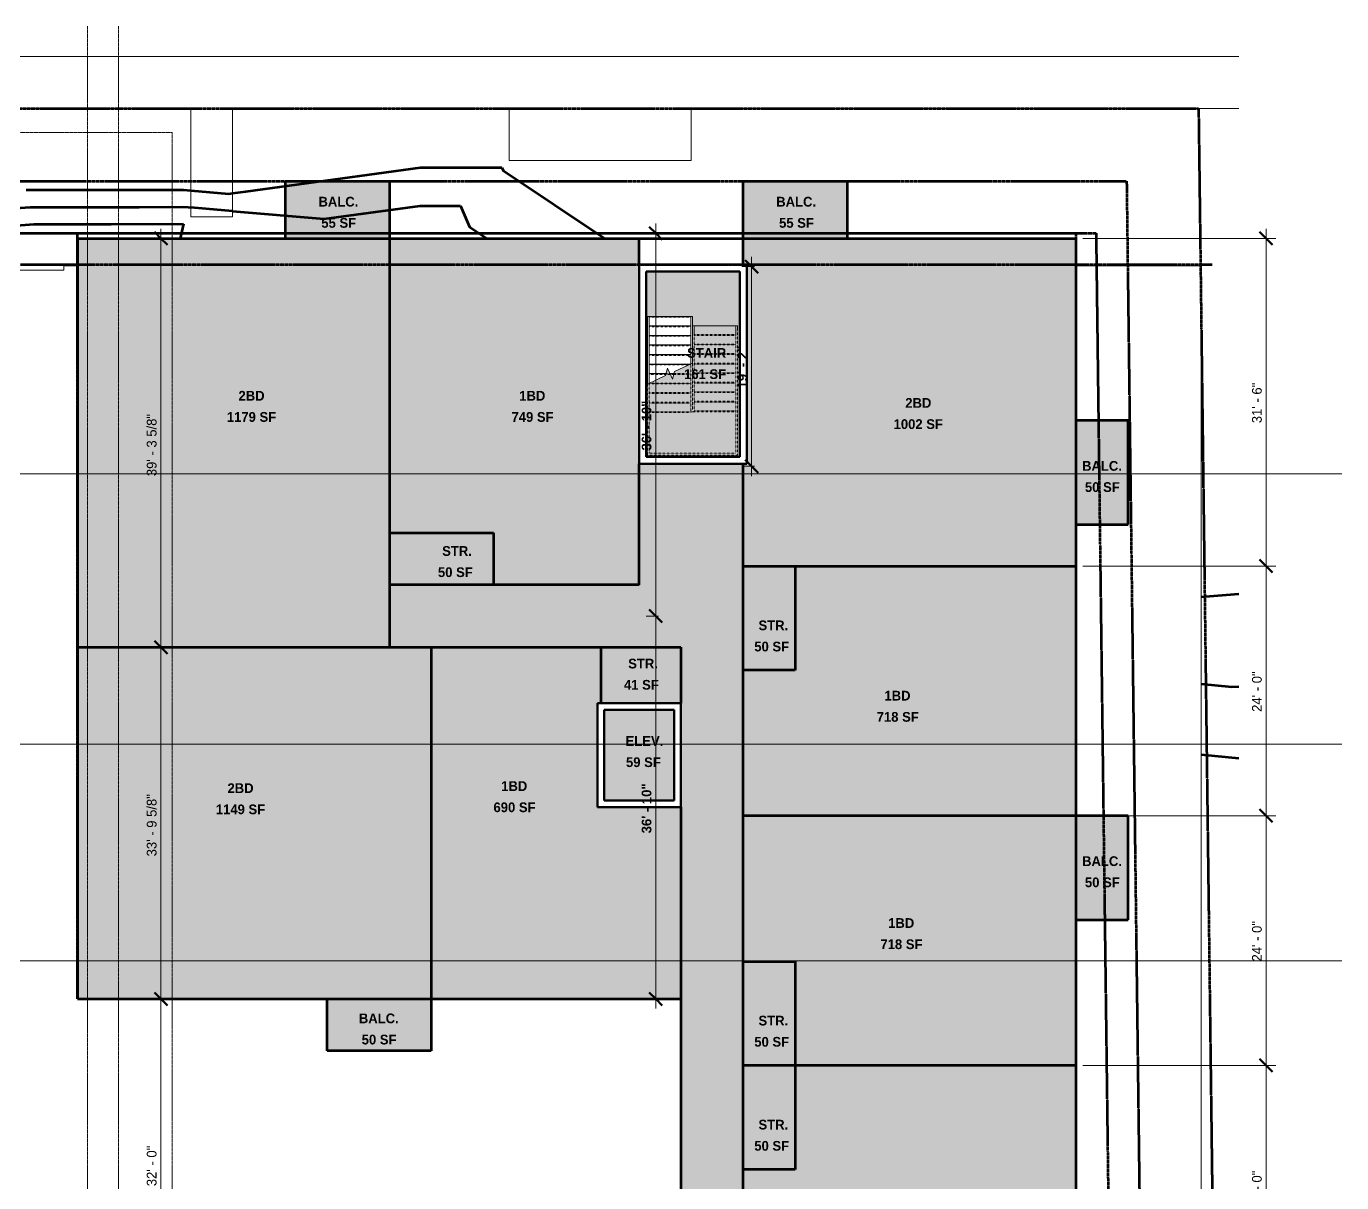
# Model space of a CAD drawing. Header units: inches. Extents: x -4292 to -464, y 9706 to 12474.
# Drawn here: x -1982 to -464, y 11029 to 12363 of the extents above; entities that cross this region are included whole.
import ezdxf

# ---------------------------------------------------------------- set-up
doc = ezdxf.new("R2010")
doc.units = ezdxf.units.IN
doc.header["$MEASUREMENT"] = 0
for name, pattern in [('Aligning Line 1_8_', [0.25, 0.125, -0.125]), ('Double Dash 3_8_', [1, 0.375, -0.125, 0.125, -0.125, 0.125, -0.125]), ('Grid Line 1_2_', [0.875, 0.5, -0.125, 0.125, -0.125]), ('Overhead 1_16_', [0.101562, 0.0625, -0.039062])]:
    doc.linetypes.add(name, pattern=pattern)
for name, color, linetype, lineweight in [('A-ANNO-DIMS', 211, 'Continuous', 9), ('A-ANNO-DIMS-120', 211, 'Continuous', 9), ('A-AREA-1', 53, 'Continuous', 70), ('A-AREA-IDEN', 2, 'Continuous', 9), ('A-AREA-PATT-1', 10, 'Continuous', 9), ('A-FLOR-1', 133, 'Continuous', 13), ('A-WALL-1', 253, 'Continuous', 50), ('C-PROP-LINE', 91, 'Double Dash 3_8_', 140), ('C-PROP-LINE-1', 170, 'Double Dash 3_8_', 140), ('C-TOPO', 7, 'Continuous', 9), ('C-TOPO-MAJR-1', 130, 'Continuous', 70), ('G-ANNO-SYMB', 111, 'Aligning Line 1_8_', 9), ('G-ANNO-SYMB-1', 147, 'Aligning Line 1_8_', 9), ('S-GRID-1', 1, 'Grid Line 1_2_', 9), ('S-STRS-1', 9, 'Continuous', 9), ('S-STRS-2', 9, 'Overhead 1_16_', 9), ('S-STRS-MBND-1', 9, 'Overhead 1_16_', 9), ('S-STRS-MBND-2', 9, 'Continuous', 9)]:
    doc.layers.add(name, color=color, linetype=linetype, lineweight=lineweight)
doc.layers.add('A-AREA-PATT-2', color=7, linetype='Continuous', lineweight=9, transparency=1)
doc.layers.add('A-AREA-PATT-3', color=10, linetype='Continuous', lineweight=9, transparency=1)
doc.styles.add('Century Gothic', font='ufonts.com_century-gothic.ttf', dxfattribs={"height": 11.25})
doc.styles.add('Century Gothic_B', font='GOTHICB.TTF', dxfattribs={"height": 11.25})
doc.dimstyles.new('OD__1_8__Tol__', dxfattribs={"dimscale": 12, "dimtxt": 11.746893, "dimasz": 1.25, "dimexe": 0.9375, "dimexo": 0.625, "dimgap": 0.15625, "dimtad": 1, "dimdec": 3, "dimrnd": 0.125, "dimzin": 3, "dimdsep": 46, "dimlunit": 4, "dimtxsty": 'Century Gothic', "dimblk1": 'OBLIQUE', "dimblk2": 'OBLIQUE', "dimsah": 1, "dimcen": 0.09, "dimdle": 0.9375, "dimazin": 0, "dimtfac": 1, "dimtdec": 4, "dimtix": 1, "dimtmove": 0, "dimatfit": 3, "dimfxl": 1, "dimtvp": 1, "dimtfill": 1, "dimfrac": 2, "dimtolj": 1, "dimtzin": 0, "dimarcsym": 2})
doc.dimstyles.new('OD__1__Tol__', dxfattribs={"dimscale": 12, "dimtxt": 11.746893, "dimasz": 1.25, "dimexe": 0.9375, "dimexo": 0.625, "dimgap": 0.15625, "dimtad": 1, "dimdec": 0, "dimzin": 3, "dimdsep": 46, "dimlunit": 4, "dimtxsty": 'Century Gothic_B', "dimblk1": 'OBLIQUE', "dimblk2": 'OBLIQUE', "dimsah": 1, "dimcen": 0.09, "dimdle": 0.9375, "dimazin": 0, "dimtfac": 1, "dimtdec": 4, "dimtix": 1, "dimtmove": 0, "dimatfit": 3, "dimfxl": 1, "dimtvp": 1, "dimtfill": 1, "dimfrac": 2, "dimtolj": 1, "dimtzin": 0, "dimarcsym": 2})

# ---------------------------------------------------------------- blocks, each defined once
blk = doc.blocks.new('DIMBLOCK1-FLOOR PLAN - 2ND FLOOR')
at = {"layer": 'A-ANNO-DIMS-120', "lineweight": 50}
for p, q in [((-551.6, 12118.6), (-559.1, 12126.1)), ((-551.6, 12118.6), (-544.1, 12111.1)), ((-551.6, 11740.6), (-559.1, 11748.1)), ((-551.6, 11740.6), (-544.1, 11733.1))]:
    blk.add_line(p, q, dxfattribs=at)
at = {"layer": 'A-ANNO-DIMS-120'}
for p, q in [((-551.6, 12129.8), (-551.6, 11740.6)), ((-763.2, 12118.6), (-540.3, 12118.6)), ((-551.6, 12118.6), (-763.2, 12118.6)), ((-763.2, 11740.6), (-540.3, 11740.6)), ((-551.6, 11740.6), (-763.2, 11740.6))]:
    blk.add_line(p, q, dxfattribs=at)
at = {"layer": 'A-ANNO-DIMS-120', "color": 0, "insert": (-567.9, 11905.5), "char_height": 11.25, "width": 57.728, "attachment_point": 1, "rotation": 90, "line_spacing_factor": 0.984502, "style": 'Century Gothic', "bg_fill": 3, "box_fill_scale": 1.25, "bg_fill_color": 256, "bg_fill_true_color": 13158600, "bg_fill_transparency": 0}
blk.add_mtext('31\' - 6"', dxfattribs=at)
blk = doc.blocks.new('_Oblique')
at = {"color": 0, "linetype": 'ByBlock', "lineweight": -2}
blk.add_line((-0.5, -0.5), (0.5, 0.5), dxfattribs=at)
blk = doc.blocks.new('DIMBLOCK2-FLOOR PLAN - 2ND FLOOR')
at = {"layer": 'A-ANNO-DIMS-120', "lineweight": 50}
for p, q in [((-551.6, 11740.6), (-559.1, 11748.1)), ((-551.6, 11740.6), (-544.1, 11733.1)), ((-551.6, 11452.6), (-559.1, 11460.1)), ((-551.6, 11452.6), (-544.1, 11445.1))]:
    blk.add_line(p, q, dxfattribs=at)
at = {"layer": 'A-ANNO-DIMS-120'}
for p, q in [((-763.2, 11740.6), (-540.3, 11740.6)), ((-551.6, 11740.6), (-763.2, 11740.6)), ((-551.6, 11740.6), (-551.6, 11452.6)), ((-763.2, 11452.6), (-540.3, 11452.6)), ((-551.6, 11452.6), (-763.2, 11452.6))]:
    blk.add_line(p, q, dxfattribs=at)
at = {"layer": 'A-ANNO-DIMS-120', "color": 0, "insert": (-567.9, 11572.5), "char_height": 11.25, "width": 57.728, "attachment_point": 1, "rotation": 90, "line_spacing_factor": 0.984502, "style": 'Century Gothic', "bg_fill": 3, "box_fill_scale": 1.25, "bg_fill_color": 256, "bg_fill_true_color": 13158600, "bg_fill_transparency": 0}
blk.add_mtext('24\' - 0"', dxfattribs=at)
blk = doc.blocks.new('DIMBLOCK3-FLOOR PLAN - 2ND FLOOR')
at = {"layer": 'A-ANNO-DIMS-120', "lineweight": 50}
for p, q in [((-551.6, 11452.6), (-559.1, 11460.1)), ((-551.6, 11452.6), (-544.1, 11445.1)), ((-551.6, 11164.6), (-559.1, 11172.1)), ((-551.6, 11164.6), (-544.1, 11157.1))]:
    blk.add_line(p, q, dxfattribs=at)
at = {"layer": 'A-ANNO-DIMS-120'}
for p, q in [((-763.2, 11452.6), (-540.3, 11452.6)), ((-551.6, 11452.6), (-763.2, 11452.6)), ((-551.6, 11452.6), (-551.6, 11164.6)), ((-763.2, 11164.6), (-540.3, 11164.6)), ((-551.6, 11164.6), (-763.2, 11164.6))]:
    blk.add_line(p, q, dxfattribs=at)
at = {"layer": 'A-ANNO-DIMS-120', "color": 0, "insert": (-567.9, 11284.5), "char_height": 11.25, "width": 57.728, "attachment_point": 1, "rotation": 90, "line_spacing_factor": 0.984502, "style": 'Century Gothic', "bg_fill": 3, "box_fill_scale": 1.25, "bg_fill_color": 256, "bg_fill_true_color": 13158600, "bg_fill_transparency": 0}
blk.add_mtext('24\' - 0"', dxfattribs=at)
blk = doc.blocks.new('DIMBLOCK4-FLOOR PLAN - 2ND FLOOR')
at = {"layer": 'A-ANNO-DIMS-120', "lineweight": 50}
for p, q in [((-551.6, 11164.6), (-559.1, 11172.1)), ((-551.6, 11164.6), (-544.1, 11157.1)), ((-551.6, 10876.6), (-559.1, 10884.1)), ((-551.6, 10876.6), (-544.1, 10869.1))]:
    blk.add_line(p, q, dxfattribs=at)
at = {"layer": 'A-ANNO-DIMS-120'}
for p, q in [((-763.2, 11164.6), (-540.3, 11164.6)), ((-551.6, 11164.6), (-763.2, 11164.6)), ((-551.6, 11164.6), (-551.6, 10876.6)), ((-763.2, 10876.6), (-540.3, 10876.6)), ((-551.6, 10876.6), (-763.2, 10876.6))]:
    blk.add_line(p, q, dxfattribs=at)
at = {"layer": 'A-ANNO-DIMS-120', "color": 0, "insert": (-567.9, 10996.5), "char_height": 11.25, "width": 57.728, "attachment_point": 1, "rotation": 90, "line_spacing_factor": 0.984502, "style": 'Century Gothic', "bg_fill": 3, "box_fill_scale": 1.25, "bg_fill_color": 256, "bg_fill_true_color": 13158600, "bg_fill_transparency": 0}
blk.add_mtext('24\' - 0"', dxfattribs=at)
blk = doc.blocks.new('DIMBLOCK12-FLOOR PLAN - 2ND FLOOR')
at = {"layer": 'A-ANNO-DIMS-120', "lineweight": 50}
for p, q in [((-1826.4, 12118.6), (-1833.9, 12126.1)), ((-1826.4, 12118.6), (-1818.9, 12111.1)), ((-1826.4, 11647), (-1833.9, 11654.5)), ((-1826.4, 11647), (-1818.9, 11639.5))]:
    blk.add_line(p, q, dxfattribs=at)
at = {"layer": 'A-ANNO-DIMS-120'}
for p, q in [((-1826.4, 12129.8), (-1826.4, 11647)), ((-1823.3, 12118.6), (-1837.7, 12118.6)), ((-1826.4, 12118.6), (-1823.3, 12118.6)), ((-1823.3, 11647), (-1837.7, 11647)), ((-1826.4, 11647), (-1823.3, 11647))]:
    blk.add_line(p, q, dxfattribs=at)
at = {"layer": 'A-ANNO-DIMS-120', "color": 0, "insert": (-1842.7, 11844.4), "char_height": 11.25, "width": 92.185, "attachment_point": 1, "rotation": 90, "line_spacing_factor": 0.984502, "style": 'Century Gothic', "bg_fill": 3, "box_fill_scale": 1.25, "bg_fill_color": 256, "bg_fill_true_color": 13158600, "bg_fill_transparency": 0}
blk.add_mtext('39\' - 3 5/8"', dxfattribs=at)
blk = doc.blocks.new('DIMBLOCK13-FLOOR PLAN - 2ND FLOOR')
at = {"layer": 'A-ANNO-DIMS-120', "lineweight": 50}
for p, q in [((-1826.4, 11647), (-1833.9, 11654.5)), ((-1826.4, 11647), (-1818.9, 11639.5)), ((-1826.4, 11241.4), (-1833.9, 11248.9)), ((-1826.4, 11241.4), (-1818.9, 11233.9))]:
    blk.add_line(p, q, dxfattribs=at)
at = {"layer": 'A-ANNO-DIMS-120'}
for p, q in [((-1823.3, 11647), (-1837.7, 11647)), ((-1826.4, 11647), (-1826.4, 11241.4)), ((-1826.4, 11647), (-1823.3, 11647)), ((-1823.3, 11241.4), (-1837.7, 11241.4)), ((-1826.4, 11241.4), (-1823.3, 11241.4))]:
    blk.add_line(p, q, dxfattribs=at)
at = {"layer": 'A-ANNO-DIMS-120', "color": 0, "insert": (-1842.7, 11405.8), "char_height": 11.25, "width": 92.185, "attachment_point": 1, "rotation": 90, "line_spacing_factor": 0.984502, "style": 'Century Gothic', "bg_fill": 3, "box_fill_scale": 1.25, "bg_fill_color": 256, "bg_fill_true_color": 13158600, "bg_fill_transparency": 0}
blk.add_mtext('33\' - 9 5/8"', dxfattribs=at)
blk = doc.blocks.new('DIMBLOCK14-FLOOR PLAN - 2ND FLOOR')
at = {"layer": 'A-ANNO-DIMS-120', "lineweight": 50}
for p, q in [((-1826.4, 11241.4), (-1833.9, 11248.9)), ((-1826.4, 11241.4), (-1818.9, 11233.9)), ((-1826.4, 10857.4), (-1833.9, 10864.9)), ((-1826.4, 10857.4), (-1818.9, 10849.9))]:
    blk.add_line(p, q, dxfattribs=at)
at = {"layer": 'A-ANNO-DIMS-120'}
for p, q in [((-1823.3, 11241.4), (-1837.7, 11241.4)), ((-1826.4, 11241.4), (-1826.4, 10857.4)), ((-1826.4, 11241.4), (-1823.3, 11241.4)), ((-1823.3, 10857.4), (-1837.7, 10857.4)), ((-1826.4, 10857.4), (-1823.3, 10857.4))]:
    blk.add_line(p, q, dxfattribs=at)
at = {"layer": 'A-ANNO-DIMS-120', "color": 0, "insert": (-1842.7, 11025.3), "char_height": 11.25, "width": 57.728, "attachment_point": 1, "rotation": 90, "line_spacing_factor": 0.984502, "style": 'Century Gothic', "bg_fill": 3, "box_fill_scale": 1.25, "bg_fill_color": 256, "bg_fill_true_color": 13158600, "bg_fill_transparency": 0}
blk.add_mtext('32\' - 0"', dxfattribs=at)
blk = doc.blocks.new('DIMBLOCK43-FLOOR PLAN - 2ND FLOOR')
at = {"layer": 'A-ANNO-DIMS-120', "lineweight": 50}
for p, q in [((-1145, 12086.2), (-1152.5, 12093.7)), ((-1145, 12086.2), (-1137.5, 12078.7)), ((-1145, 11855.8), (-1152.5, 11863.3)), ((-1145, 11855.8), (-1137.5, 11848.3))]:
    blk.add_line(p, q, dxfattribs=at)
at = {"layer": 'A-ANNO-DIMS-120'}
for p, q in [((-1145, 12097.4), (-1145, 11844.5)), ((-1141.9, 12086.2), (-1156.3, 12086.2)), ((-1145, 12086.2), (-1141.9, 12086.2)), ((-1141.9, 11855.8), (-1156.3, 11855.8)), ((-1145, 11855.8), (-1141.9, 11855.8))]:
    blk.add_line(p, q, dxfattribs=at)
at = {"layer": 'A-ANNO-DIMS-120', "color": 0, "insert": (-1161.3, 11945.6), "char_height": 11.25, "width": 60.86, "attachment_point": 1, "rotation": 90, "line_spacing_factor": 0.984502, "style": 'Century Gothic_B', "bg_fill": 3, "box_fill_scale": 1.25, "bg_fill_color": 256, "bg_fill_true_color": 13158600, "bg_fill_transparency": 0}
blk.add_mtext('19\' - 2"', dxfattribs=at)
blk = doc.blocks.new('DIMBLOCK46-FLOOR PLAN - 2ND FLOOR')
at = {"layer": 'A-ANNO-DIMS-120'}
for p, q in [((-1252.4, 12124.6), (-1266.8, 12124.6)), ((-1255.6, 12135.8), (-1255.6, 11683)), ((-1255.6, 12124.6), (-1252.4, 12124.6)), ((-1252.4, 11683), (-1266.8, 11683)), ((-1255.6, 11683), (-1252.4, 11683))]:
    blk.add_line(p, q, dxfattribs=at)
at = {"layer": 'A-ANNO-DIMS-120', "lineweight": 50}
for p, q in [((-1255.6, 12124.6), (-1263.1, 12132.1)), ((-1255.6, 12124.6), (-1248.1, 12117.1)), ((-1255.6, 11683), (-1263.1, 11690.5)), ((-1255.6, 11683), (-1248.1, 11675.5))]:
    blk.add_line(p, q, dxfattribs=at)
at = {"layer": 'A-ANNO-DIMS-120', "color": 0, "insert": (-1271.9, 11874), "char_height": 11.25, "width": 71.376, "attachment_point": 1, "rotation": 90, "line_spacing_factor": 0.984502, "style": 'Century Gothic_B', "bg_fill": 3, "box_fill_scale": 1.25, "bg_fill_color": 256, "bg_fill_true_color": 13158600, "bg_fill_transparency": 0}
blk.add_mtext('36\' - 10"', dxfattribs=at)
blk = doc.blocks.new('DIMBLOCK47-FLOOR PLAN - 2ND FLOOR')
at = {"layer": 'A-ANNO-DIMS-120'}
for p, q in [((-1252.4, 11683), (-1266.8, 11683)), ((-1255.6, 11683), (-1255.6, 11230.1)), ((-1255.6, 11683), (-1252.4, 11683)), ((-1252.4, 11241.4), (-1266.8, 11241.4)), ((-1255.6, 11241.4), (-1252.4, 11241.4))]:
    blk.add_line(p, q, dxfattribs=at)
at = {"layer": 'A-ANNO-DIMS-120', "lineweight": 50}
for p, q in [((-1255.6, 11683), (-1263.1, 11690.5)), ((-1255.6, 11683), (-1248.1, 11675.5)), ((-1255.6, 11241.4), (-1263.1, 11248.9)), ((-1255.6, 11241.4), (-1248.1, 11233.9))]:
    blk.add_line(p, q, dxfattribs=at)
at = {"layer": 'A-ANNO-DIMS-120', "color": 0, "insert": (-1271.9, 11432.4), "char_height": 11.25, "width": 71.376, "attachment_point": 1, "rotation": 90, "line_spacing_factor": 0.984502, "style": 'Century Gothic_B', "bg_fill": 3, "box_fill_scale": 1.25, "bg_fill_color": 256, "bg_fill_true_color": 13158600, "bg_fill_transparency": 0}
blk.add_mtext('36\' - 10"', dxfattribs=at)

msp = doc.modelspace()

# ---------------------------------------------------------------- hatches: boundary and pattern name
at = {"layer": 'A-AREA-PATT-2'}
for points in [[(-1682.7237, 12118.5894), (-1562.7237, 12118.5894), (-1562.7237, 12184.5894), (-1682.7237, 12184.5894), (-1682.7237, 12134.691)], [(-1135.8442, 12118.5894), (-1034.7237, 12118.5894), (-1034.7237, 12184.5894), (-1154.7237, 12184.5894), (-1154.7237, 12118.5894)], [(-1499.1195, 11718.9894), (-1442.7237, 11718.9894), (-1442.7237, 11778.9894), (-1562.7237, 11778.9894), (-1562.7237, 11718.9894), (-1514.7237, 11718.9894)], [(-1154.7237, 11620.5894), (-1094.7237, 11620.5894), (-1094.7237, 11740.5894), (-1154.7237, 11740.5894), (-1154.7237, 11646.9894)], [(-1108.5699, 11164.5894), (-1094.7237, 11164.5894), (-1094.7237, 11284.5894), (-1154.7237, 11284.5894), (-1154.7237, 11164.5894)], [(-1592.1202, 11181.3894), (-1514.7237, 11181.3894), (-1514.7237, 11241.3894), (-1634.7237, 11241.3894), (-1634.7237, 11181.3894)], [(-1153.6925, 11044.5894), (-1094.7237, 11044.5894), (-1094.7237, 11164.5894), (-1154.7237, 11164.5894), (-1154.7237, 11044.5894)]]:
    msp.add_hatch(color=256, dxfattribs=at).paths.add_polyline_path(points, flags=0)

# ---------------------------------------------------------------- linework, layer by layer
at = {"layer": 'A-AREA-1'}
for p, q in [((-1682.7237, 12184.5894), (-1562.7237, 12184.5894)), ((-1682.7237, 12118.5894), (-1682.7237, 12184.5894)), ((-1562.7237, 12184.5894), (-1562.7237, 12118.5894)), ((-1154.7237, 12184.5894), (-1034.7237, 12184.5894)), ((-1154.7237, 12118.5894), (-1154.7237, 12184.5894)), ((-1034.7237, 12184.5894), (-1034.7237, 12118.5894)), ((-1922.7237, 12118.5894), (-1922.7237, 11241.3894)), ((-1562.7237, 12118.5894), (-1562.7237, 11646.9894)), ((-1562.7237, 11778.9894), (-1442.7237, 11778.9894)), ((-1442.7237, 11778.9894), (-1442.7237, 11718.9894)), ((-1154.7237, 11740.5894), (-1094.7237, 11740.5894)), ((-1094.7237, 11740.5894), (-1094.7237, 11620.5894)), ((-1514.7237, 11646.9894), (-1514.7237, 11241.3894)), ((-1318.9112, 11646.9894), (-1318.9112, 11582.5894)), ((-1226.7237, 11646.9894), (-1226.7237, 11582.5894)), ((-1094.7237, 11620.5894), (-1154.7237, 11620.5894)), ((-1226.7237, 11462.5894), (-1226.7237, 10451.7894)), ((-1154.7237, 11284.5894), (-1094.7237, 11284.5894)), ((-1094.7237, 11284.5894), (-1094.7237, 11164.5894)), ((-1634.7237, 11181.3894), (-1634.7237, 11241.3894)), ((-1514.7237, 11241.3894), (-1514.7237, 11181.3894)), ((-1514.7237, 11181.3894), (-1634.7237, 11181.3894)), ((-1094.7237, 11164.5894), (-1154.7237, 11164.5894)), ((-1094.7237, 11164.5894), (-1094.7237, 11044.5894)), ((-1094.7237, 11044.5894), (-1154.7237, 11044.5894))]:
    msp.add_line(p, q, dxfattribs=at)
at = {"layer": 'A-FLOR-1'}
for p, q in [((-1922.7237, 12118.5894), (-1922.7237, 11241.3894)), ((-1226.7237, 11241.3894), (-1226.7237, 10857.3894))]:
    msp.add_line(p, q, dxfattribs=at)
at = {"layer": 'A-WALL-1'}
for p, q in [((-1322.7237, 11582.5894), (-1322.7237, 11574.9644)), ((-1226.7237, 11574.9644), (-1226.7237, 11582.5894)), ((-1322.7237, 11574.9644), (-1322.7237, 11470.2144)), ((-1315.0987, 11470.2144), (-1315.0987, 11574.9644)), ((-1234.3487, 11574.9644), (-1234.3487, 11470.2144)), ((-1226.7237, 11462.5894), (-1226.7237, 11574.9644)), ((-1322.7237, 11470.2144), (-1322.7237, 11462.5894)), ((-1234.3487, 11462.5894), (-1226.7237, 11462.5894))]:
    msp.add_line(p, q, dxfattribs=at)
at = {"layer": 'C-PROP-LINE'}
for p, q in [((-1922.7237, 11241.3894), (-1922.7237, 12124.5894)), ((-1226.7237, 11241.3894), (-1226.7237, 10857.3894))]:
    msp.add_line(p, q, dxfattribs=at)
at = {"layer": 'C-PROP-LINE-1'}
for p, q in [((-3989.6105, 12268.6895), (-629.5631, 12268.6895)), ((-3929.523, 12184.6895), (-712.51, 12184.6895))]:
    msp.add_line(p, q, dxfattribs=at)
at = {"layer": 'C-TOPO'}
for p, q in [((-2106.938, 12328.5894), (-1969.361, 12328.5894)), ((-1969.361, 12328.5894), (-2106.938, 12328.5894)), ((-1969.361, 12328.5894), (-1880.5237, 12328.5894)), ((-1880.5237, 12328.5894), (-1969.361, 12328.5894)), ((-1880.5237, 12328.5894), (-1801.1298, 12328.5894)), ((-1801.1298, 12328.5894), (-1880.5237, 12328.5894)), ((-1801.1298, 12328.5894), (-1539.3585, 12328.5894)), ((-1539.3585, 12328.5894), (-1801.1298, 12328.5894)), ((-1539.3585, 12328.5894), (-1168.4768, 12328.5894)), ((-1168.4768, 12328.5894), (-1539.3585, 12328.5894)), ((-1168.4768, 12328.5894), (-1153.8967, 12328.5894)), ((-1153.8967, 12328.5894), (-1168.4768, 12328.5894)), ((-1153.8967, 12328.5894), (-1103.0786, 12328.5894)), ((-1103.0786, 12328.5894), (-1153.8967, 12328.5894)), ((-1103.0786, 12328.5894), (-639.0082, 12328.5894)), ((-639.0082, 12328.5894), (-1103.0786, 12328.5894)), ((-639.0082, 12328.5894), (-608.7283, 12328.5894)), ((-608.7283, 12328.5894), (-639.0082, 12328.5894)), ((-608.7283, 12328.5894), (-583.0423, 12328.5894)), ((-583.0423, 12328.5894), (-608.7283, 12328.5894)), ((-1975.3903, 12268.5894), (-2117.1828, 12268.5894)), ((-2117.1828, 12268.5894), (-1975.3903, 12268.5894)), ((-1883.831, 12268.5894), (-1975.3903, 12268.5894)), ((-1975.3903, 12268.5894), (-1883.831, 12268.5894)), ((-1802.0043, 12268.5894), (-1883.831, 12268.5894)), ((-1883.831, 12268.5894), (-1802.0043, 12268.5894)), ((-1791.9238, 12268.5894), (-1802.0043, 12268.5894)), ((-1802.0043, 12268.5894), (-1791.9238, 12268.5894)), ((-1791.9238, 12186.2483), (-1791.9238, 12268.5894)), ((-1791.9238, 12268.5894), (-1791.9238, 12186.2483)), ((-1532.2124, 12268.5894), (-1743.9238, 12268.5894)), ((-1743.9238, 12268.5894), (-1743.9238, 12192.8672)), ((-1743.9238, 12192.8672), (-1743.9238, 12268.5894)), ((-1743.9238, 12268.5894), (-1532.2124, 12268.5894)), ((-1424.7237, 12268.5894), (-1532.2124, 12268.5894)), ((-1532.2124, 12268.5894), (-1424.7237, 12268.5894)), ((-1424.7237, 12222.8123), (-1424.7237, 12268.5894)), ((-1424.7237, 12268.5894), (-1424.7237, 12222.8123)), ((-1149.9666, 12268.5894), (-1214.7237, 12268.5894)), ((-1214.7237, 12268.5894), (-1214.7237, 12222.8123)), ((-1214.7237, 12222.8123), (-1214.7237, 12268.5894)), ((-1214.7237, 12268.5894), (-1149.9666, 12268.5894)), ((-1143.6568, 12268.5894), (-1149.9666, 12268.5894)), ((-1149.9666, 12268.5894), (-1143.6568, 12268.5894)), ((-1121.6643, 12268.5894), (-1143.6568, 12268.5894)), ((-1143.6568, 12268.5894), (-1121.6643, 12268.5894)), ((-645.5839, 12268.5894), (-1121.6643, 12268.5894)), ((-1121.6643, 12268.5894), (-645.5839, 12268.5894)), ((-620.7571, 12268.5894), (-645.5839, 12268.5894)), ((-645.5839, 12268.5894), (-620.7571, 12268.5894)), ((-583.0423, 12268.5894), (-620.7571, 12268.5894)), ((-620.7571, 12268.5894), (-583.0423, 12268.5894)), ((-1424.7237, 12208.741), (-1424.7237, 12222.8123)), ((-1424.7237, 12222.8123), (-1424.7237, 12208.741)), ((-1214.7237, 12222.8123), (-1214.7237, 12208.741)), ((-1214.7237, 12208.741), (-1214.7237, 12222.8123)), ((-1214.7237, 12208.741), (-1424.7237, 12208.741)), ((-1424.7237, 12208.741), (-1214.7237, 12208.741)), ((-1791.9238, 12181.7109), (-1791.9238, 12186.2483)), ((-1791.9238, 12186.2483), (-1791.9238, 12181.7109)), ((-1743.9238, 12192.8672), (-1743.9238, 12169.0627)), ((-1743.9238, 12169.0627), (-1743.9238, 12192.8672)), ((-1791.9238, 12143.6016), (-1791.9238, 12181.7109)), ((-1791.9238, 12181.7109), (-1791.9238, 12143.6016)), ((-1743.9238, 12169.0627), (-1743.9238, 12143.6016)), ((-1743.9238, 12143.6016), (-1743.9238, 12169.0627)), ((-1743.9238, 12143.6016), (-1791.9238, 12143.6016)), ((-1791.9238, 12143.6016), (-1743.9238, 12143.6016)), ((-2012.766, 12082.1895), (-1976.9639, 12082.1895)), ((-1976.9639, 12082.1895), (-1940.2806, 12082.1895)), ((-1938.3237, 12082.1895), (-1940.2806, 12082.1895)), ((-1938.3237, 12082.1895), (-1938.3237, 12087.1897)), ((-1938.3237, 12087.1897), (-1922.7237, 12087.1897))]:
    msp.add_line(p, q, dxfattribs=at)
at = {"layer": 'C-TOPO-MAJR-1'}
for p, q in [((-1527.0062, 12200.6824), (-1433.3408, 12200.6824)), ((-1977.2869, 12154.8613), (-1939.1408, 12154.8613)), ((-1527.4985, 12156.4226), (-1480.6658, 12156.4226)), ((-2019.7583, 12131.631), (-1972.9307, 12134.9758)), ((-1800.2856, 12135.5288), (-1804.3261, 12118.5894))]:
    msp.add_line(p, q, dxfattribs=at)
at = {"layer": 'C-TOPO-MAJR-1', "flags": 128}
for points in [[(-1743.9237, 12170.7711), (-1728.3377, 12172.9203), (-1527.0063, 12200.6824)], [(-1433.3407, 12200.6821), (-1431.7941, 12196.9211), (-1314.2463, 12118.5894)], [(-1981.6431, 12174.7468), (-1905.3507, 12174.7468), (-1887.4951, 12174.738), (-1819.3123, 12174.738), (-1802.639, 12174.8574)], [(-1802.6389, 12174.8574), (-1800.4712, 12174.6714), (-1791.9237, 12173.9379)], [(-1791.9237, 12173.9379), (-1748.18, 12170.1842), (-1743.9237, 12170.7711)], [(-2034.3948, 12151.6624), (-2005.3835, 12152.8544), (-1977.2869, 12154.8613)], [(-1939.1406, 12154.8613), (-1885.5737, 12154.8349), (-1851.4824, 12154.8349), (-1801.4623, 12155.1931)], [(-1801.4623, 12155.1931), (-1794.9591, 12154.6351), (-1791.9237, 12154.3746)], [(-1743.9237, 12150.2556), (-1774.4424, 12152.8745), (-1791.9237, 12154.3746)], [(-1743.9237, 12150.2556), (-1638.0854, 12141.1734), (-1527.4985, 12156.4226)], [(-1480.6656, 12156.4223), (-1470.6246, 12132.0044), (-1450.4935, 12118.5894)]]:
    msp.add_lwpolyline(points, dxfattribs=at)
at = {"layer": 'G-ANNO-SYMB'}
msp.add_line((-1875.4984, 12363.3839), (-1875.4984, 9706.2403), dxfattribs=at)
at = {"layer": 'G-ANNO-SYMB-1'}
for p, q in [((-1910.9564, 12363.3839), (-1910.9564, 9706.2403)), ((-1813.5229, 12240.7486), (-4009.5295, 12240.7486))]:
    msp.add_line(p, q, dxfattribs=at)
at = {"layer": 'S-STRS-1'}
for p, q in [((-1213.1612, 12028.7769), (-1215.1612, 12028.7769)), ((-1215.1612, 12028.7769), (-1215.1612, 12017.7769)), ((-1215.1612, 12017.7769), (-1215.1612, 12006.7769)), ((-1213.1612, 12028.7769), (-1213.1612, 11974.9009)), ((-1211.1612, 12017.7769), (-1213.1612, 12017.7769)), ((-1211.1612, 12006.7769), (-1211.1612, 12017.7769)), ((-1215.1612, 12006.7769), (-1215.1612, 11995.7769)), ((-1215.1612, 11995.7769), (-1215.1612, 11984.7769)), ((-1215.1612, 11984.7769), (-1215.1612, 11973.9683))]:
    msp.add_line(p, q, dxfattribs=at)
at = {"layer": 'S-STRS-MBND-1'}
for p, q in [((-1211.1612, 12017.7769), (-1213.1612, 12017.7769)), ((-1213.1612, 11920.7769), (-1213.1612, 12017.7769)), ((-1211.1612, 11918.7769), (-1211.1612, 12017.7769)), ((-1215.1612, 11972.7769), (-1217.7162, 11972.7769)), ((-1215.1612, 11973.7769), (-1215.5717, 11973.7769)), ((-1215.1612, 11973.9683), (-1215.1612, 11920.7769)), ((-1213.1612, 11974.9009), (-1213.1612, 11920.7769)), ((-1215.1612, 11961.7769), (-1234.884, 11961.7769)), ((-1215.1612, 11962.7769), (-1234.641, 11962.7769)), ((-1215.1612, 11920.7769), (-1215.1612, 11918.7769)), ((-1215.1612, 11920.7769), (-1215.1612, 11918.7769)), ((-1213.1612, 11918.7769), (-1215.1612, 11918.7769)), ((-1213.1612, 11918.7769), (-1211.1612, 11918.7769))]:
    msp.add_line(p, q, dxfattribs=at)
at = {"layer": 'S-STRS-MBND-2'}
for p, q in [((-1234.0633, 11965.1541), (-1213.1612, 11974.9009)), ((-1236.1897, 11956.4044), (-1234.0633, 11965.1541))]:
    msp.add_line(p, q, dxfattribs=at)

# ---------------------------------------------------------------- texts
at = {"layer": 'A-AREA-IDEN', "char_height": 11.25, "attachment_point": 1, "style": 'Century Gothic_B'}
for s, insert, width in [('BALC.', (-1644.6522, 12166.6649), 54.54), ('BALC.', (-1116.6522, 12166.6649), 54.54), ('55 SF', (-1641.3688, 12142.2072), 46.58625), ('55 SF', (-1113.3688, 12142.2072), 46.58625), ('STAIR', (-1219.5263, 11992.1845), 49.2375), ('161 SF', (-1222.9515, 11967.7268), 57.57), ('2BD', (-1736.8924, 11942.7776), 35.98125), ('1BD', (-1413.0583, 11942.7776), 35.98125), ('2BD', (-967.8242, 11934.5436), 35.98125), ('1179 SF', (-1750.3333, 11918.32), 68.55375), ('749 SF', (-1421.9638, 11918.32), 57.57), ('1002 SF', (-981.2652, 11910.086), 68.55375), ('BALC.', (-763.8845, 11861.8971), 54.54), ('50 SF', (-760.601, 11837.4395), 46.58625), ('STR.', (-1501.9912, 11763.7062), 34.845), ('50 SF', (-1506.8337, 11739.2486), 46.58625), ('STR.', (-1137.1171, 11677.9387), 34.845), ('50 SF', (-1141.9597, 11653.4811), 46.58625), ('STR.', (-1287.4077, 11633.8079), 34.845), ('41 SF', (-1292.2502, 11609.3502), 46.58625), ('1BD', (-991.8687, 11596.7987), 35.98125), ('718 SF', (-1000.7742, 11572.3411), 57.57), ('ELEV.', (-1290.42, 11544.5206), 47.7225), ('59 SF', (-1289.9475, 11520.063), 46.58625), ('2BD', (-1749.594, 11490.0939), 35.98125), ('1BD', (-1433.8806, 11492.4829), 35.98125), ('1149 SF', (-1763.0349, 11465.6362), 68.55375), ('690 SF', (-1442.7861, 11468.0253), 57.57), ('BALC.', (-763.8845, 11405.8971), 54.54), ('50 SF', (-760.601, 11381.4395), 46.58625), ('1BD', (-987.5685, 11334.4988), 35.98125), ('718 SF', (-996.474, 11310.0412), 57.57), ('BALC.', (-1598.0756, 11224.506), 54.54), ('STR.', (-1137.1171, 11221.9387), 34.845), ('50 SF', (-1594.7921, 11200.0484), 46.58625), ('50 SF', (-1141.9597, 11197.4811), 46.58625), ('STR.', (-1137.1171, 11101.9387), 34.845), ('50 SF', (-1141.9597, 11077.4811), 46.58625)]:
    msp.add_mtext(s, dxfattribs=dict(at, insert=insert, width=width))

# ---------------------------------------------------------------- dimensions: what is measured, and where the dimension line sits
at = {"layer": 'A-ANNO-DIMS'}
for base, p1, p2, dimstyle, override, picture, middle in [((-1826.4257, 11646.9894), (-1815.8191, 12118.5894), (-1815.8191, 11646.9894), 'OD__1_8__Tol__', {"dimpost": '<>', "dimfxl": 471.6}, 'DIMBLOCK12-FLOOR PLAN - 2ND FLOOR', (-1834.832, 11882.7894)), ((-1255.5559, 11682.9894), (-1244.9493, 12124.5894), (-1244.9493, 11682.9894), 'OD__1__Tol__', {"dimpost": '<>', "dimfxl": 441.6}, 'DIMBLOCK46-FLOOR PLAN - 2ND FLOOR', (-1263.3388, 11903.7894)), ((-1145.0338, 11855.7894), (-1134.4272, 12086.1894), (-1134.4272, 11855.7894), 'OD__1__Tol__', {"dimpost": '<>', "dimfxl": 230.4}, 'DIMBLOCK43-FLOOR PLAN - 2ND FLOOR', (-1152.8168, 11970.9894))]:
    dim = msp.add_linear_dim(base=base, p1=p1, p2=p2, angle=90, dimstyle=dimstyle, override=override, dxfattribs=at)
    dim.commit()
    dim.dimension.update_dxf_attribs({"geometry": picture, "text_midpoint": middle})

# ---------------------------------------------------------------- next in the draw order: hatches: boundary and pattern name
at = {"layer": 'A-AREA-PATT-1'}
msp.add_hatch(color=256, dxfattribs=at).paths.add_polyline_path([(-1274.7237, 11718.9894), (-1274.7237, 12118.5894), (-1562.7237, 12118.5894), (-1562.7237, 11778.9894), (-1442.7237, 11778.9894), (-1442.7237, 11718.9894), (-1318.9112, 11718.9894)], flags=0)
at = {"layer": 'A-AREA-PATT-2'}
h = msp.add_hatch(color=256, dxfattribs=at)
h.paths.add_polyline_path([(-1266.7237, 11866.5894), (-1158.7237, 11866.5894), (-1158.7237, 12080.5894), (-1266.7237, 12080.5894), (-1266.7237, 11951.7769)], flags=0)
h.paths.add_polyline_path([(-1265.1612, 11950.6529), (-1265.1612, 12028.7769), (-1213.1612, 12028.7769), (-1213.1612, 12017.7769), (-1211.1612, 12017.7769), (-1211.1612, 12014.6991), (-1213.1612, 12014.6991), (-1213.1612, 11974.9009), (-1234.0633, 11965.1541), (-1236.1897, 11956.4044), (-1242.1328, 11969.1494), (-1244.2592, 11960.3997), (-1263.1612, 11951.5855)], flags=0)
h.paths.add_polyline_path([(-1161.1612, 12014.6991), (-1163.1612, 12014.6991), (-1163.1612, 12017.7769), (-1161.1612, 12017.7769)], flags=0)

# ---------------------------------------------------------------- next in the draw order: linework, layer by layer
at = {"layer": 'A-AREA-1'}
for p, q in [((-1274.7237, 12088.5894), (-1274.7237, 12118.5894)), ((-1274.7237, 12088.5894), (-1274.7237, 12118.5894)), ((-1154.7237, 12088.5894), (-1154.7237, 12118.5894)), ((-1274.7237, 11740.5894), (-1274.7237, 11858.5894)), ((-1274.7237, 11718.9894), (-1274.7237, 11858.5894)), ((-1154.7237, 10280.9894), (-1154.7237, 11858.5894)), ((-1274.7237, 11718.9894), (-1562.7237, 11718.9894))]:
    msp.add_line(p, q, dxfattribs=at)
at = {"layer": 'A-WALL-1'}
for p, q in [((-1150.7237, 12088.5894), (-1274.7237, 12088.5894)), ((-1274.7237, 12088.5894), (-1274.7237, 12080.5894)), ((-1274.7237, 12080.5894), (-1274.7237, 11858.5894)), ((-1266.7237, 12080.5894), (-1158.7237, 12080.5894)), ((-1266.7237, 11866.5894), (-1266.7237, 12080.5894)), ((-1158.7237, 12080.5894), (-1158.7237, 11866.5894)), ((-1150.7237, 12080.5894), (-1150.7237, 12088.5894)), ((-1150.7237, 11866.5894), (-1150.7237, 12080.5894)), ((-1158.7237, 11866.5894), (-1266.7237, 11866.5894)), ((-1150.7237, 11858.5894), (-1150.7237, 11866.5894)), ((-1274.7237, 11858.5894), (-1266.7237, 11858.5894)), ((-1266.7237, 11858.5894), (-1150.7237, 11858.5894))]:
    msp.add_line(p, q, dxfattribs=at)
at = {"layer": 'C-TOPO-MAJR-1', "flags": 128}
msp.add_lwpolyline([(-1972.9306, 12134.9758), (-1883.6524, 12134.9318), (-1800.2856, 12135.5289)], dxfattribs=at)
at = {"layer": 'S-STRS-1'}
for p, q in [((-1263.1612, 12028.7769), (-1265.1612, 12028.7769)), ((-1265.1612, 12028.7769), (-1265.1612, 11950.6529)), ((-1263.1612, 12028.7769), (-1263.1612, 12017.7769)), ((-1215.1612, 12028.7769), (-1263.1612, 12028.7769)), ((-1263.1612, 12017.7769), (-1263.1612, 12006.7769)), ((-1215.1612, 12017.7769), (-1263.1612, 12017.7769)), ((-1211.1612, 12017.7769), (-1163.1612, 12017.7769)), ((-1161.1612, 12017.7769), (-1163.1612, 12017.7769)), ((-1163.1612, 12006.7769), (-1163.1612, 12017.7769)), ((-1161.1612, 12014.6991), (-1161.1612, 12017.7769)), ((-1263.1612, 12006.7769), (-1263.1612, 11995.7769)), ((-1215.1612, 12006.7769), (-1263.1612, 12006.7769)), ((-1263.1612, 11995.7769), (-1263.1612, 11984.7769)), ((-1215.1612, 11995.7769), (-1263.1612, 11995.7769)), ((-1263.1612, 11984.7769), (-1263.1612, 11973.7769)), ((-1215.1612, 11984.7769), (-1263.1612, 11984.7769)), ((-1263.1612, 11973.7769), (-1263.1612, 11962.7769)), ((-1215.5717, 11973.7769), (-1263.1612, 11973.7769)), ((-1263.1612, 11962.7769), (-1263.1612, 11951.7769)), ((-1243.6815, 11962.7769), (-1263.1612, 11962.7769)), ((-1234.641, 11962.7769), (-1239.1612, 11962.7769)), ((-1263.1612, 11951.7769), (-1263.1612, 11951.5855)), ((-1262.7508, 11951.7769), (-1263.1612, 11951.7769))]:
    msp.add_line(p, q, dxfattribs=at)
at = {"layer": 'S-STRS-2'}
for p, q in [((-1215.1612, 12027.7769), (-1263.1612, 12027.7769)), ((-1215.1612, 12016.7769), (-1263.1612, 12016.7769)), ((-1215.1612, 12005.7769), (-1263.1612, 12005.7769)), ((-1215.1612, 11994.7769), (-1263.1612, 11994.7769)), ((-1215.1612, 11983.7769), (-1263.1612, 11983.7769)), ((-1217.7162, 11972.7769), (-1263.1612, 11972.7769)), ((-1243.9245, 11961.7769), (-1263.1612, 11961.7769)), ((-1234.884, 11961.7769), (-1238.6949, 11961.7769))]:
    msp.add_line(p, q, dxfattribs=at)
at = {"layer": 'S-STRS-MBND-1'}
for p, q in [((-1211.1612, 12017.7769), (-1163.1612, 12017.7769)), ((-1161.1612, 12017.7769), (-1163.1612, 12017.7769)), ((-1163.1612, 11909.9478), (-1163.1612, 12017.7769)), ((-1161.1612, 11909.9478), (-1161.1612, 12017.7769)), ((-1211.1612, 12007.7769), (-1163.1612, 12007.7769)), ((-1211.1612, 12006.7769), (-1163.1612, 12006.7769)), ((-1211.1612, 11996.7769), (-1163.1612, 11996.7769)), ((-1211.1612, 11995.7769), (-1163.1612, 11995.7769)), ((-1211.1612, 11985.7769), (-1163.1612, 11985.7769)), ((-1211.1612, 11984.7769), (-1163.1612, 11984.7769)), ((-1211.1612, 11974.7769), (-1163.1612, 11974.7769)), ((-1211.1612, 11973.7769), (-1163.1612, 11973.7769)), ((-1238.6949, 11961.7769), (-1243.9245, 11961.7769)), ((-1239.1612, 11962.7769), (-1243.6815, 11962.7769)), ((-1211.1612, 11963.7769), (-1163.1612, 11963.7769)), ((-1211.1612, 11962.7769), (-1163.1612, 11962.7769)), ((-1265.1612, 11950.6529), (-1265.1612, 11916.606)), ((-1263.1612, 11951.5855), (-1263.1612, 11916.606)), ((-1215.1612, 11950.7769), (-1263.1612, 11950.7769)), ((-1215.1612, 11940.7769), (-1263.1612, 11940.7769)), ((-1215.1612, 11951.7769), (-1262.7508, 11951.7769)), ((-1211.1612, 11952.7769), (-1163.1612, 11952.7769)), ((-1211.1612, 11951.7769), (-1163.1612, 11951.7769)), ((-1211.1612, 11941.7769), (-1163.1612, 11941.7769)), ((-1211.1612, 11940.7769), (-1163.1612, 11940.7769)), ((-1215.1612, 11939.7769), (-1263.1612, 11939.7769)), ((-1215.1612, 11929.7769), (-1263.1612, 11929.7769)), ((-1215.1612, 11928.7769), (-1263.1612, 11928.7769)), ((-1211.1612, 11930.7769), (-1163.1612, 11930.7769)), ((-1211.1612, 11929.7769), (-1163.1612, 11929.7769)), ((-1265.1612, 11916.606), (-1265.1612, 11868.7769)), ((-1215.1612, 11918.7769), (-1263.1612, 11918.7769)), ((-1215.1612, 11917.7769), (-1263.1612, 11917.7769)), ((-1263.1612, 11916.606), (-1263.1612, 11870.7769)), ((-1211.1612, 11919.7769), (-1163.1612, 11919.7769)), ((-1211.1612, 11918.7769), (-1163.1612, 11918.7769)), ((-1163.1612, 11870.7769), (-1163.1612, 11909.9478)), ((-1161.1612, 11868.7769), (-1161.1612, 11909.9478)), ((-1265.1612, 11868.7769), (-1161.1612, 11868.7769)), ((-1263.1612, 11870.7769), (-1163.1612, 11870.7769))]:
    msp.add_line(p, q, dxfattribs=at)
at = {"layer": 'S-STRS-MBND-2'}
for p, q in [((-1265.1612, 11950.6529), (-1244.2592, 11960.3997)), ((-1244.2592, 11960.3997), (-1242.1328, 11969.1494)), ((-1242.1328, 11969.1494), (-1236.1897, 11956.4044))]:
    msp.add_line(p, q, dxfattribs=at)

# ---------------------------------------------------------------- next in the draw order: dimensions: what is measured, and where the dimension line sits
at = {"layer": 'A-ANNO-DIMS'}
for base, p1, p2, dimstyle, override, picture, middle in [((-551.5829, 11740.5894), (-770.7237, 12118.5894), (-770.7237, 11740.5894), 'OD__1_8__Tol__', {"dimpost": '<>', "dimfxl": 378}, 'DIMBLOCK1-FLOOR PLAN - 2ND FLOOR', (-559.3658, 11929.5894)), ((-1255.5559, 11241.3894), (-1244.9493, 11682.9894), (-1244.9493, 11241.3894), 'OD__1__Tol__', {"dimpost": '<>', "dimfxl": 441.6}, 'DIMBLOCK47-FLOOR PLAN - 2ND FLOOR', (-1263.3388, 11462.1894)), ((-1826.4257, 11241.3894), (-1815.8191, 11646.9894), (-1815.8191, 11241.3894), 'OD__1_8__Tol__', {"dimpost": '<>', "dimfxl": 405.6}, 'DIMBLOCK13-FLOOR PLAN - 2ND FLOOR', (-1834.832, 11444.1894))]:
    dim = msp.add_linear_dim(base=base, p1=p1, p2=p2, angle=90, dimstyle=dimstyle, override=override, dxfattribs=at)
    dim.commit()
    dim.dimension.update_dxf_attribs({"geometry": picture, "text_midpoint": middle})

# ---------------------------------------------------------------- next in the draw order: hatches: boundary and pattern name
at = {"layer": 'A-AREA-PATT-1'}
for points in [[(-1922.7237, 11646.9894), (-1562.7237, 11646.9894), (-1562.7237, 12118.5894), (-1922.7237, 12118.5894), (-1922.7237, 11699.0751)], [(-1226.7237, 11241.3894), (-1226.7237, 11462.5894), (-1322.7237, 11462.5894), (-1322.7237, 11582.5894), (-1318.9112, 11582.5894), (-1318.9112, 11646.9894), (-1514.7237, 11646.9894), (-1514.7237, 11241.3894), (-1318.9112, 11241.3894)]]:
    msp.add_hatch(color=256, dxfattribs=at).paths.add_polyline_path(points, flags=0)
at = {"layer": 'A-AREA-PATT-2'}
for points in [[(-770.7237, 11788.5894), (-710.7237, 11788.5894), (-710.7237, 11908.5894), (-770.7237, 11908.5894), (-770.7237, 11790.9346)], [(-1226.7237, 11582.5894), (-1226.7237, 11646.9894), (-1318.9112, 11646.9894), (-1318.9112, 11582.5894), (-1231.1729, 11582.5894)], [(-1315.0987, 11470.2144), (-1234.3487, 11470.2144), (-1234.3487, 11574.9644), (-1315.0987, 11574.9644), (-1315.0987, 11494.2144)]]:
    msp.add_hatch(color=256, dxfattribs=at).paths.add_polyline_path(points, flags=0)
at = {"layer": 'A-AREA-PATT-3'}
msp.add_hatch(color=256, dxfattribs=at).paths.add_polyline_path([(-1266.7237, 10280.9894), (-1154.7237, 10280.9894), (-1154.7237, 11858.5894), (-1274.7237, 11858.5894), (-1274.7237, 11718.9894), (-1562.7237, 11718.9894), (-1562.7237, 11646.9894), (-1226.7237, 11646.9894), (-1226.7237, 10451.7894), (-1610.7237, 10451.7894), (-1610.7237, 10379.7894), (-1274.7237, 10379.7894), (-1274.7237, 10280.9894)], flags=0)

# ---------------------------------------------------------------- next in the draw order: linework, layer by layer
at = {"layer": 'A-AREA-1'}
for p, q in [((-1922.7237, 12118.5894), (-770.7237, 12118.5894)), ((-710.7237, 11908.5894), (-770.7237, 11908.5894)), ((-710.7237, 11788.5894), (-710.7237, 11908.5894)), ((-770.7237, 11788.5894), (-710.7237, 11788.5894)), ((-1922.7237, 11646.9894), (-1226.7237, 11646.9894))]:
    msp.add_line(p, q, dxfattribs=at)
at = {"layer": 'A-FLOR-1'}
msp.add_line((-770.7237, 12118.5894), (-1922.7237, 12118.5894), dxfattribs=at)
at = {"layer": 'A-WALL-1'}
for p, q in [((-1226.7237, 11582.5894), (-1322.7237, 11582.5894)), ((-1315.0987, 11574.9644), (-1234.3487, 11574.9644)), ((-1234.3487, 11470.2144), (-1315.0987, 11470.2144)), ((-1322.7237, 11462.5894), (-1234.3487, 11462.5894))]:
    msp.add_line(p, q, dxfattribs=at)
at = {"layer": 'C-PROP-LINE'}
msp.add_line((-1922.7237, 12124.5894), (-770.7237, 12124.5894), dxfattribs=at)
at = {"layer": 'C-PROP-LINE-1'}
for p, q in [((-3869.448, 12124.6895), (-747.7559, 12124.6895)), ((-3833.4105, 12088.6895), (-613.692, 12088.6895))]:
    msp.add_line(p, q, dxfattribs=at)
at = {"layer": 'C-TOPO'}
for p, q in [((-770.7237, 12087.1897), (-665.4643, 12087.1897)), ((-665.4643, 12087.1897), (-657.1241, 12087.1897)), ((-657.1241, 12087.1897), (-626.7237, 12087.1897)), ((-626.7237, 12087.1897), (-626.7237, 11974.3953)), ((-626.7237, 11974.3953), (-626.7237, 11758.1836))]:
    msp.add_line(p, q, dxfattribs=at)
at = {"layer": 'S-GRID-1'}
msp.add_line((-464.451, 11847.1894), (-4232.1914, 11847.1894), dxfattribs=at)

# ---------------------------------------------------------------- next in the draw order: dimensions: what is measured, and where the dimension line sits
at = {"layer": 'A-ANNO-DIMS'}
for base, p1, p2, override, picture, middle in [((-551.5829, 11452.5894), (-770.7237, 11740.5894), (-770.7237, 11452.5894), {"dimpost": '<>', "dimfxl": 288}, 'DIMBLOCK2-FLOOR PLAN - 2ND FLOOR', (-559.3658, 11596.5894)), ((-1826.4257, 10857.3894), (-1815.8191, 11241.3894), (-1815.8191, 10857.3894), {"dimpost": '<>', "dimfxl": 384}, 'DIMBLOCK14-FLOOR PLAN - 2ND FLOOR', (-1834.2087, 11049.3894))]:
    dim = msp.add_linear_dim(base=base, p1=p1, p2=p2, angle=90, dimstyle='OD__1_8__Tol__', override=override, dxfattribs=at)
    dim.commit()
    dim.dimension.update_dxf_attribs({"geometry": picture, "text_midpoint": middle})

# ---------------------------------------------------------------- next in the draw order: hatches: boundary and pattern name
at = {"layer": 'A-AREA-PATT-1'}
for points in [[(-1154.7237, 11740.5894), (-770.7237, 11740.5894), (-770.7237, 12118.5894), (-1154.7237, 12118.5894), (-1154.7237, 12088.5894), (-1150.7237, 12088.5894), (-1150.7237, 11858.5894), (-1154.7237, 11858.5894)], [(-1922.7237, 11241.3894), (-1514.7237, 11241.3894), (-1514.7237, 11646.9894), (-1922.7237, 11646.9894), (-1922.7237, 11366.9206)]]:
    msp.add_hatch(color=256, dxfattribs=at).paths.add_polyline_path(points, flags=0)

# ---------------------------------------------------------------- next in the draw order: linework, layer by layer
at = {"layer": 'A-AREA-1'}
for p, q in [((-1154.7237, 11740.5894), (-770.7237, 11740.5894)), ((-1922.7237, 11241.3894), (-1226.7237, 11241.3894))]:
    msp.add_line(p, q, dxfattribs=at)
at = {"layer": 'A-FLOR-1'}
msp.add_line((-1922.7237, 11241.3894), (-1226.7237, 11241.3894), dxfattribs=at)
at = {"layer": 'C-PROP-LINE'}
msp.add_line((-1922.7237, 11241.3894), (-1226.7237, 11241.3894), dxfattribs=at)
at = {"layer": 'C-TOPO'}
for p, q in [((-626.7237, 11758.1836), (-626.7237, 11625.0293)), ((-626.7237, 11625.0293), (-626.7237, 11482.3132))]:
    msp.add_line(p, q, dxfattribs=at)
at = {"layer": 'C-TOPO-MAJR-1'}
for p, q in [((-583.0423, 11708.2143), (-626.7237, 11704.8542)), ((-591.2319, 11600.9263), (-626.7237, 11604.5309)), ((-583.0423, 11601.5561), (-591.2315, 11600.9262)), ((-583.0423, 11518.6162), (-626.7237, 11523.0526))]:
    msp.add_line(p, q, dxfattribs=at)
at = {"layer": 'G-ANNO-SYMB-1'}
msp.add_line((-1813.5229, 12240.7486), (-1813.5229, 9846.2766), dxfattribs=at)
at = {"layer": 'S-GRID-1'}
msp.add_line((-464.451, 11535.1894), (-4232.1914, 11535.1894), dxfattribs=at)

# ---------------------------------------------------------------- next in the draw order: dimensions: what is measured, and where the dimension line sits
at = {"layer": 'A-ANNO-DIMS'}
dim = msp.add_linear_dim(base=(-551.5829, 11164.5894), p1=(-770.7237, 11452.5894), p2=(-770.7237, 11164.5894), angle=90, dimstyle='OD__1_8__Tol__', override={"dimpost": '<>', "dimfxl": 288}, dxfattribs=at)
dim.commit()
dim.dimension.update_dxf_attribs({"geometry": 'DIMBLOCK3-FLOOR PLAN - 2ND FLOOR', "text_midpoint": (-559.3658, 11308.5894)})

# ---------------------------------------------------------------- next in the draw order: hatches: boundary and pattern name
at = {"layer": 'A-AREA-PATT-1'}
msp.add_hatch(color=256, dxfattribs=at).paths.add_polyline_path([(-1116.9344, 11452.5894), (-770.7237, 11452.5894), (-770.7237, 11740.5894), (-1094.7237, 11740.5894), (-1094.7237, 11620.5894), (-1154.7237, 11620.5894), (-1154.7237, 11452.5894)], flags=0)
at = {"layer": 'A-AREA-PATT-2'}
msp.add_hatch(color=256, dxfattribs=at).paths.add_polyline_path([(-710.7237, 11332.5894), (-710.7237, 11452.5894), (-770.7237, 11452.5894), (-770.7237, 11332.5894)], flags=0)

# ---------------------------------------------------------------- next in the draw order: linework, layer by layer
at = {"layer": 'A-AREA-1'}
for p, q in [((-770.7237, 11452.5894), (-1154.7237, 11452.5894)), ((-710.7237, 11452.5894), (-770.7237, 11452.5894)), ((-710.7237, 11332.5894), (-710.7237, 11452.5894)), ((-770.7237, 11332.5894), (-710.7237, 11332.5894))]:
    msp.add_line(p, q, dxfattribs=at)
at = {"layer": 'C-TOPO'}
for p, q in [((-626.7237, 11482.3132), (-626.7237, 11446.0898)), ((-626.7237, 11446.0898), (-626.7237, 11248.3557))]:
    msp.add_line(p, q, dxfattribs=at)
at = {"layer": 'S-GRID-1'}
msp.add_line((-464.451, 11285.1894), (-4232.1914, 11285.1894), dxfattribs=at)

# ---------------------------------------------------------------- next in the draw order: dimensions: what is measured, and where the dimension line sits
at = {"layer": 'A-ANNO-DIMS'}
dim = msp.add_linear_dim(base=(-551.5829, 10876.5894), p1=(-770.7237, 11164.5894), p2=(-770.7237, 10876.5894), angle=90, dimstyle='OD__1_8__Tol__', override={"dimpost": '<>', "dimfxl": 288}, dxfattribs=at)
dim.commit()
dim.dimension.update_dxf_attribs({"geometry": 'DIMBLOCK4-FLOOR PLAN - 2ND FLOOR', "text_midpoint": (-559.3658, 11020.5894)})

# ---------------------------------------------------------------- next in the draw order: hatches: boundary and pattern name
at = {"layer": 'A-AREA-PATT-1'}
for points in [[(-770.7237, 11164.5894), (-770.7237, 11452.5894), (-1154.7237, 11452.5894), (-1154.7237, 11284.5894), (-1094.7237, 11284.5894), (-1094.7237, 11164.5894), (-1024.0773, 11164.5894)], [(-770.7237, 10876.5894), (-770.7237, 11164.5894), (-1094.7237, 11164.5894), (-1094.7237, 11044.5894), (-1154.7237, 11044.5894), (-1154.7237, 10876.5894), (-1091.3487, 10876.5894)]]:
    msp.add_hatch(color=256, dxfattribs=at).paths.add_polyline_path(points, flags=0)

# ---------------------------------------------------------------- next in the draw order: linework, layer by layer
at = {"layer": 'A-AREA-1'}
for p, q in [((-770.7237, 10012.5894), (-770.7237, 12118.5894)), ((-770.7237, 11164.5894), (-1154.7237, 11164.5894))]:
    msp.add_line(p, q, dxfattribs=at)
at = {"layer": 'A-FLOR-1'}
msp.add_line((-770.7237, 10012.5894), (-770.7237, 12118.5894), dxfattribs=at)
at = {"layer": 'C-PROP-LINE'}
msp.add_line((-770.7237, 10012.5894), (-770.7237, 12124.5894), dxfattribs=at)
at = {"layer": 'C-PROP-LINE-1'}
for p, q in [((-629.5631, 12268.6895), (-599.2855, 9868.7552)), ((-712.51, 12184.6895), (-684.3203, 9950.2472)), ((-747.7559, 12124.6895), (-720.7638, 9985.1723))]:
    msp.add_line(p, q, dxfattribs=at)
at = {"layer": 'C-TOPO'}
for p, q in [((-626.7237, 11248.3557), (-626.7237, 11078.7429)), ((-626.7237, 11078.7429), (-626.7237, 10001.3467))]:
    msp.add_line(p, q, dxfattribs=at)

doc.saveas('drawing.dxf')
